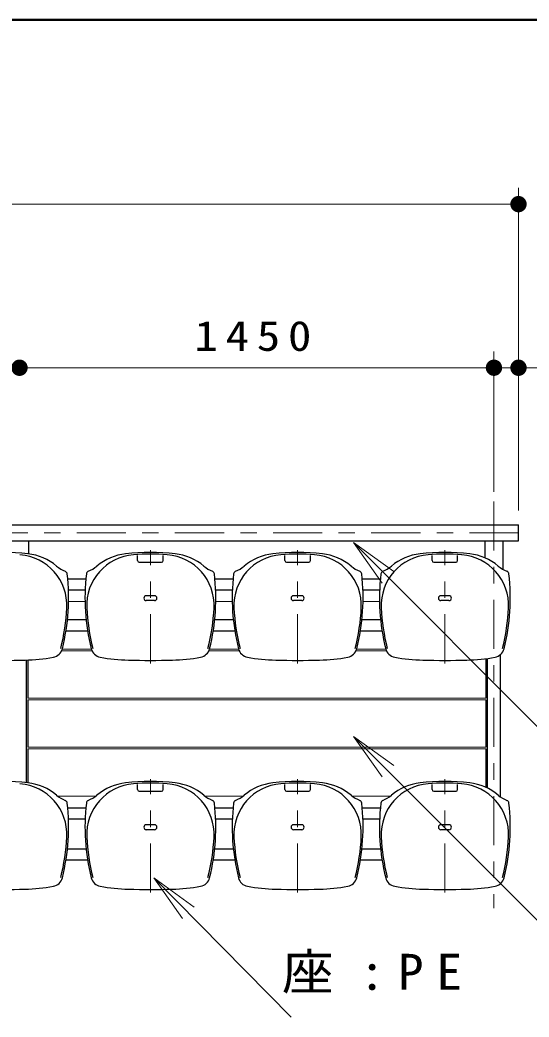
# Model space of a CAD drawing. Units: millimetres on the paper, scale 1:50. Extents: x -385 to 0, y -12 to 267.
# Drawn here: x -278.2 to -247.1, y 206.1 to 267 of the extents above; entities that cross this region are included whole.
import ezdxf

# ---------------------------------------------------------------- set-up
doc = ezdxf.new("R2010")
doc.units = ezdxf.units.MM
doc.linetypes.add('USER2', pattern=[6, 3, -1, 1, -1])
doc.layers.add('LY_1', color=7, linetype='Continuous', lineweight=25)
doc.layers.add('LY_2', color=7, linetype='Continuous', lineweight=13)
doc.styles.add('ＭＳ ゴシック', font='')
doc.styles.get('ＭＳ ゴシック').set_extended_font_data('MS Gothic')

# ---------------------------------------------------------------- blocks, each defined once
blk = doc.blocks.new('filled_dot')
at = {"color": 0, "linetype": 'Continuous', "lineweight": -2, "const_width": 1.25}
blk.add_lwpolyline([(-0.625, 0, 1), (0.625, 0, 1)], format="xyb", close=True, dxfattribs=at)
blk = doc.blocks.new('open_arrow')
at = {"color": 0, "linetype": 'Continuous', "lineweight": -2}
blk.add_lwpolyline([(7.5, 1.25), (0, 0), (7.5, -1.25)], dxfattribs=at)

msp = doc.modelspace()

# ---------------------------------------------------------------- linework, layer by layer
at = {"layer": 'LY_1', "lineweight": 13}
for p, q in [((-247.725, 237.02), (-247.725, 256.743)), ((-337.725, 255.743), (-247.725, 255.743)), ((-249.225, 238.164), (-249.225, 246.743)), ((-278.225, 245.743), (-249.225, 245.743)), ((-249.225, 245.743), (-243.171, 245.743)), ((-257.818, 235.058), (-243.615, 220.843)), ((-257.818, 223.204), (-243.615, 208.989)), ((-270.021, 214.557), (-261.615, 206.055))]:
    msp.add_line(p, q, dxfattribs=at)
at = {"layer": 'LY_1', "linetype": 'USER2', "lineweight": 13}
for p, q in [((-249.225, 237.564), (-249.225, 212.71)), ((-292.725, 235.657), (-247.725, 235.657)), ((-270.225, 227.671), (-270.225, 234.591)), ((-261.225, 227.671), (-261.225, 234.591)), ((-252.225, 227.671), (-252.225, 234.591)), ((-270.225, 213.671), (-270.225, 220.591)), ((-261.225, 213.671), (-261.225, 220.591)), ((-252.225, 213.671), (-252.225, 220.591))]:
    msp.add_line(p, q, dxfattribs=at)
at = {"layer": 'LY_1'}
for p, q in [((-292.725, 236.143), (-247.725, 236.143)), ((-247.725, 235.171), (-247.725, 236.143)), ((-292.725, 235.171), (-247.725, 235.171)), ((-277.675, 235.171), (-277.675, 234.364)), ((-249.775, 235.171), (-249.775, 234.119)), ((-248.675, 235.171), (-248.675, 233.422)), ((-275.279, 232.847), (-274.172, 232.847)), ((-266.279, 232.847), (-265.172, 232.847)), ((-257.279, 232.847), (-256.172, 232.847)), ((-275.234, 232.167), (-274.219, 232.167)), ((-266.234, 232.167), (-265.219, 232.167)), ((-257.234, 232.167), (-256.219, 232.167)), ((-275.293, 230.347), (-274.163, 230.347)), ((-266.293, 230.347), (-265.163, 230.347)), ((-257.293, 230.347), (-256.163, 230.347)), ((-275.382, 229.667), (-274.072, 229.667)), ((-266.382, 229.667), (-265.072, 229.667)), ((-257.382, 229.667), (-256.072, 229.667)), ((-249.625, 220.05), (-249.625, 227.973)), ((-248.825, 219.518), (-248.825, 228.211)), ((-277.825, 227.873), (-277.825, 220.382)), ((-275.279, 218.847), (-274.172, 218.847)), ((-266.279, 218.847), (-265.172, 218.847)), ((-257.279, 218.847), (-256.172, 218.847)), ((-275.234, 218.167), (-274.219, 218.167)), ((-266.234, 218.167), (-265.219, 218.167)), ((-257.234, 218.167), (-256.219, 218.167)), ((-275.293, 216.347), (-274.163, 216.347)), ((-266.293, 216.347), (-265.163, 216.347)), ((-257.293, 216.347), (-256.163, 216.347)), ((-275.382, 215.667), (-274.072, 215.667)), ((-266.382, 215.667), (-265.072, 215.667)), ((-257.382, 215.667), (-256.072, 215.667))]:
    msp.add_line(p, q, dxfattribs=at)
at = {"layer": 'LY_1', "color": 4}
for p, q in [((-271.005, 233.957), (-271.005, 234.264)), ((-269.445, 233.957), (-269.445, 234.264)), ((-262.005, 233.957), (-262.005, 234.264)), ((-260.445, 233.957), (-260.445, 234.264)), ((-253.005, 233.957), (-253.005, 234.264)), ((-251.445, 233.957), (-251.445, 234.264)), ((-270.905, 233.857), (-269.545, 233.857)), ((-261.905, 233.857), (-260.545, 233.857)), ((-252.905, 233.857), (-251.545, 233.857)), ((-269.975, 231.807), (-270.475, 231.807)), ((-260.975, 231.807), (-261.475, 231.807)), ((-251.975, 231.807), (-252.475, 231.807)), ((-269.975, 231.507), (-270.475, 231.507)), ((-260.975, 231.507), (-261.475, 231.507)), ((-251.975, 231.507), (-252.475, 231.507)), ((-271.005, 219.957), (-271.005, 220.264)), ((-269.445, 219.957), (-269.445, 220.264)), ((-262.005, 219.957), (-262.005, 220.264)), ((-260.445, 219.957), (-260.445, 220.264)), ((-253.005, 219.957), (-253.005, 220.264)), ((-251.445, 219.957), (-251.445, 220.264)), ((-270.905, 219.857), (-269.545, 219.857)), ((-261.905, 219.857), (-260.545, 219.857)), ((-252.905, 219.857), (-251.545, 219.857)), ((-269.975, 217.807), (-270.475, 217.807)), ((-260.975, 217.807), (-261.475, 217.807)), ((-251.975, 217.807), (-252.475, 217.807)), ((-269.975, 217.507), (-270.475, 217.507)), ((-260.975, 217.507), (-261.475, 217.507)), ((-251.975, 217.507), (-252.475, 217.507))]:
    msp.add_line(p, q, dxfattribs=at)
at = {"layer": 'LY_1', "color": 40, "lineweight": 13}
for p, q in [((-275.227, 231.448), (-274.223, 231.448)), ((-266.227, 231.448), (-265.223, 231.448)), ((-257.227, 231.448), (-256.223, 231.448)), ((-275.607, 228.548), (-273.838, 228.548)), ((-266.607, 228.548), (-264.838, 228.548)), ((-257.607, 228.548), (-255.838, 228.548)), ((-275.648, 228.448), (-273.812, 228.448)), ((-266.648, 228.448), (-264.812, 228.448)), ((-257.648, 228.448), (-255.812, 228.448)), ((-277.725, 225.548), (-249.725, 225.548)), ((-277.725, 225.448), (-249.725, 225.448)), ((-277.725, 222.548), (-249.725, 222.548)), ((-277.725, 222.448), (-249.725, 222.448)), ((-275.866, 219.548), (-273.583, 219.548)), ((-266.866, 219.548), (-264.583, 219.548)), ((-257.866, 219.548), (-255.583, 219.548))]:
    msp.add_line(p, q, dxfattribs=at)
at = {"layer": 'LY_1', "color": 40}
for p, q in [((-249.725, 227.96), (-249.725, 225.548)), ((-277.725, 227.876), (-277.725, 225.548)), ((-277.725, 225.448), (-277.725, 222.548)), ((-249.725, 225.448), (-249.725, 222.548)), ((-277.725, 222.448), (-277.725, 220.369)), ((-249.725, 222.448), (-249.725, 220.097))]:
    msp.add_line(p, q, dxfattribs=at)
at = {"layer": 'LY_1', "color": 4}
for centre, radius, start, end in [((-279.225, 221.467), 12.99, 83.29891, 96.70109), ((-278.447, 231.208), 3.118, 357.28867, 85.43627), ((-278.101, 231.03), 3.361, 50.40365, 83.29891), ((-271.002, 231.208), 3.118, 94.56373, 182.71133), ((-271.348, 231.03), 3.361, 96.70109, 129.59635), ((-270.225, 221.467), 12.99, 83.29891, 96.70109), ((-270.225, 221.467), 12.89, 85.43627, 94.56373), ((-269.447, 231.208), 3.118, 357.28867, 85.43627), ((-269.101, 231.03), 3.361, 50.40365, 83.29891), ((-262.002, 231.208), 3.118, 94.56373, 182.71133), ((-262.348, 231.03), 3.361, 96.70109, 129.59635), ((-261.225, 221.467), 12.99, 83.29891, 96.70109), ((-261.225, 221.467), 12.89, 85.43627, 94.56373), ((-260.447, 231.208), 3.118, 357.28867, 85.43627), ((-260.101, 231.03), 3.361, 50.40365, 83.29891), ((-253.002, 231.208), 3.118, 94.56373, 182.71133), ((-253.348, 231.03), 3.361, 96.70109, 129.59635), ((-252.225, 221.467), 12.99, 83.29891, 96.70109), ((-252.225, 221.467), 12.89, 85.43627, 94.56373), ((-251.447, 231.208), 3.118, 357.28867, 85.43627), ((-251.101, 231.03), 3.361, 50.40365, 83.29891), ((-274.592, 235.273), 2.145, 230.40365, 246.99263), ((-274.858, 235.273), 2.145, 293.00737, 309.59635), ((-270.905, 233.957), 0.1, 180, 270), ((-269.545, 233.957), 0.1, 270, 0), ((-265.592, 235.273), 2.145, 230.40365, 246.99263), ((-265.858, 235.273), 2.145, 293.00737, 309.59635), ((-261.905, 233.957), 0.1, 180, 270), ((-260.545, 233.957), 0.1, 270, 0), ((-256.592, 235.273), 2.145, 230.40365, 246.99263), ((-256.858, 235.273), 2.145, 293.00737, 309.59635), ((-252.905, 233.957), 0.1, 180, 270), ((-251.545, 233.957), 0.1, 270, 0), ((-247.592, 235.273), 2.145, 230.40365, 246.99263), ((-288.001, 231.668), 12.776, 345.95715, 6.60678), ((-275.508, 233.115), 0.2, 6.60678, 66.99263), ((-261.449, 231.668), 12.776, 173.39322, 194.04285), ((-273.941, 233.115), 0.2, 113.00737, 173.39322), ((-279.001, 231.668), 12.776, 345.95715, 6.60678), ((-266.508, 233.115), 0.2, 6.60678, 66.99263), ((-252.449, 231.668), 12.776, 173.39322, 194.04285), ((-264.941, 233.115), 0.2, 113.00737, 173.39322), ((-270.001, 231.668), 12.776, 345.95715, 6.60678), ((-257.508, 233.115), 0.2, 6.60678, 66.99263), ((-243.449, 231.668), 12.776, 173.39322, 194.04285), ((-255.941, 233.115), 0.2, 113.00737, 173.39322), ((-261.001, 231.668), 12.776, 345.95715, 6.60678), ((-248.508, 233.115), 0.2, 6.60678, 66.99263), ((-270.475, 231.657), 0.15, 90, 270), ((-269.975, 231.657), 0.15, 270, 90), ((-261.475, 231.657), 0.15, 90, 270), ((-260.975, 231.657), 0.15, 270, 90), ((-252.475, 231.657), 0.15, 90, 270), ((-251.975, 231.657), 0.15, 270, 90), ((-287.595, 231.641), 12.276, 345.59908, 357.28867), ((-261.855, 231.641), 12.276, 182.71133, 194.40092), ((-278.595, 231.641), 12.276, 345.59908, 357.28867), ((-252.855, 231.641), 12.276, 182.71133, 194.40092), ((-269.595, 231.641), 12.276, 345.59908, 357.28867), ((-243.855, 231.641), 12.276, 182.71133, 194.40092), ((-260.595, 231.641), 12.276, 345.59908, 357.28867), ((-276.286, 228.737), 0.7, 280.50659, 345.95715), ((-273.164, 228.737), 0.7, 194.04285, 259.49341), ((-267.286, 228.737), 0.7, 280.50659, 345.95715), ((-264.164, 228.737), 0.7, 194.04285, 259.49341), ((-258.286, 228.737), 0.7, 280.50659, 345.95715), ((-255.164, 228.737), 0.7, 194.04285, 259.49341), ((-249.286, 228.737), 0.7, 280.50659, 345.95715), ((-278.115, 238.604), 10.734, 271.2337, 280.50659), ((-271.334, 238.604), 10.734, 259.49341, 268.7663), ((-269.115, 238.604), 10.734, 271.2337, 280.50659), ((-262.334, 238.604), 10.734, 259.49341, 268.7663), ((-260.115, 238.604), 10.734, 271.2337, 280.50659), ((-253.334, 238.604), 10.734, 259.49341, 268.7663), ((-251.115, 238.604), 10.734, 271.2337, 280.50659), ((-279.225, 290.115), 62.258, 268.7663, 271.2337), ((-270.225, 290.115), 62.258, 268.7663, 271.2337), ((-261.225, 290.115), 62.258, 268.7663, 271.2337), ((-252.225, 290.115), 62.258, 268.7663, 271.2337), ((-279.225, 207.467), 12.99, 83.29891, 96.70109), ((-278.447, 217.208), 3.118, 357.28867, 85.43627), ((-278.101, 217.03), 3.361, 50.40365, 83.29891), ((-271.002, 217.208), 3.118, 94.56373, 182.71133), ((-271.348, 217.03), 3.361, 96.70109, 129.59635), ((-270.225, 207.467), 12.99, 83.29891, 96.70109), ((-270.225, 207.467), 12.89, 85.43627, 94.56373), ((-269.447, 217.208), 3.118, 357.28867, 85.43627), ((-269.101, 217.03), 3.361, 50.40365, 83.29891), ((-262.002, 217.208), 3.118, 94.56373, 182.71133), ((-262.348, 217.03), 3.361, 96.70109, 129.59635), ((-261.225, 207.467), 12.99, 83.29891, 96.70109), ((-261.225, 207.467), 12.89, 85.43627, 94.56373), ((-260.447, 217.208), 3.118, 357.28867, 85.43627), ((-260.101, 217.03), 3.361, 50.40365, 83.29891), ((-253.002, 217.208), 3.118, 94.56373, 182.71133), ((-253.348, 217.03), 3.361, 96.70109, 129.59635), ((-252.225, 207.467), 12.99, 83.29891, 96.70109), ((-252.225, 207.467), 12.89, 85.43627, 94.56373), ((-251.447, 217.208), 3.118, 357.28867, 85.43627), ((-251.101, 217.03), 3.361, 50.40365, 83.29891), ((-274.592, 221.273), 2.145, 230.40365, 246.99263), ((-274.858, 221.273), 2.145, 293.00737, 309.59635), ((-270.905, 219.957), 0.1, 180, 270), ((-269.545, 219.957), 0.1, 270, 0), ((-265.592, 221.273), 2.145, 230.40365, 246.99263), ((-265.858, 221.273), 2.145, 293.00737, 309.59635), ((-261.905, 219.957), 0.1, 180, 270), ((-260.545, 219.957), 0.1, 270, 0), ((-256.592, 221.273), 2.145, 230.40365, 246.99263), ((-256.858, 221.273), 2.145, 293.00737, 309.59635), ((-252.905, 219.957), 0.1, 180, 270), ((-251.545, 219.957), 0.1, 270, 0), ((-247.592, 221.273), 2.145, 230.40365, 246.99263), ((-288.001, 217.668), 12.776, 345.95715, 6.60678), ((-275.508, 219.115), 0.2, 6.60678, 66.99263), ((-261.449, 217.668), 12.776, 173.39322, 194.04285), ((-273.941, 219.115), 0.2, 113.00737, 173.39322), ((-279.001, 217.668), 12.776, 345.95715, 6.60678), ((-266.508, 219.115), 0.2, 6.60678, 66.99263), ((-252.449, 217.668), 12.776, 173.39322, 194.04285), ((-264.941, 219.115), 0.2, 113.00737, 173.39322), ((-270.001, 217.668), 12.776, 345.95715, 6.60678), ((-257.508, 219.115), 0.2, 6.60678, 66.99263), ((-243.449, 217.668), 12.776, 173.39322, 194.04285), ((-255.941, 219.115), 0.2, 113.00737, 173.39322), ((-261.001, 217.668), 12.776, 345.95715, 6.60678), ((-248.508, 219.115), 0.2, 6.60678, 66.99263), ((-270.475, 217.657), 0.15, 90, 270), ((-269.975, 217.657), 0.15, 270, 90), ((-261.475, 217.657), 0.15, 90, 270), ((-260.975, 217.657), 0.15, 270, 90), ((-252.475, 217.657), 0.15, 90, 270), ((-251.975, 217.657), 0.15, 270, 90), ((-287.595, 217.641), 12.276, 345.59908, 357.28867), ((-261.855, 217.641), 12.276, 182.71133, 194.40092), ((-278.595, 217.641), 12.276, 345.59908, 357.28867), ((-252.855, 217.641), 12.276, 182.71133, 194.40092), ((-269.595, 217.641), 12.276, 345.59908, 357.28867), ((-243.855, 217.641), 12.276, 182.71133, 194.40092), ((-260.595, 217.641), 12.276, 345.59908, 357.28867), ((-276.286, 214.737), 0.7, 280.50659, 345.95715), ((-273.164, 214.737), 0.7, 194.04285, 259.49341), ((-267.286, 214.737), 0.7, 280.50659, 345.95715), ((-264.164, 214.737), 0.7, 194.04285, 259.49341), ((-258.286, 214.737), 0.7, 280.50659, 345.95715), ((-255.164, 214.737), 0.7, 194.04285, 259.49341), ((-249.286, 214.737), 0.7, 280.50659, 345.95715), ((-278.115, 224.604), 10.734, 271.2337, 280.50659), ((-271.334, 224.604), 10.734, 259.49341, 268.7663), ((-269.115, 224.604), 10.734, 271.2337, 280.50659), ((-262.334, 224.604), 10.734, 259.49341, 268.7663), ((-260.115, 224.604), 10.734, 271.2337, 280.50659), ((-253.334, 224.604), 10.734, 259.49341, 268.7663), ((-251.115, 224.604), 10.734, 271.2337, 280.50659), ((-279.225, 276.115), 62.258, 268.7663, 271.2337), ((-270.225, 276.115), 62.258, 268.7663, 271.2337), ((-261.225, 276.115), 62.258, 268.7663, 271.2337), ((-252.225, 276.115), 62.258, 268.7663, 271.2337)]:
    msp.add_arc(centre, radius, start, end, dxfattribs=at)
at = {"layer": 'LY_2', "lineweight": 50}
msp.add_line((0, 267), (-385, 267), dxfattribs=at)

# ---------------------------------------------------------------- block references
at = {"layer": 'LY_1', "lineweight": 13, "xscale": 0.4, "yscale": 0.4}
for name, p, rotation in [('filled_dot', (-247.725, 255.743), 180), ('filled_dot', (-278.225, 245.743), 180), ('filled_dot', (-249.225, 245.743), 180), ('filled_dot', (-247.725, 245.743), 180), ('open_arrow', (-257.818, 235.058), 315), ('open_arrow', (-257.818, 223.204), 315), ('open_arrow', (-270.021, 214.557), 314.7)]:
    msp.add_blockref(name, p, dxfattribs=dict(at, rotation=rotation))
for p in [(-278.225, 245.743), (-249.225, 245.743)]:
    msp.add_blockref('filled_dot', p, dxfattribs=at)

# ---------------------------------------------------------------- texts
at = {"layer": 'LY_1', "style": 'ＭＳ ゴシック'}
for s, insert, char_height, attachment_point in [('\\T1.33;\\W1.15;1450', (-263.725, 246.743), 1.833, 8), ('\\T1.5;\\W1.05;座:PE', (-262.181, 208.705), 2.199, 4)]:
    msp.add_mtext(s, dxfattribs=dict(at, insert=insert, char_height=char_height, attachment_point=attachment_point))

doc.saveas('drawing.dxf')
